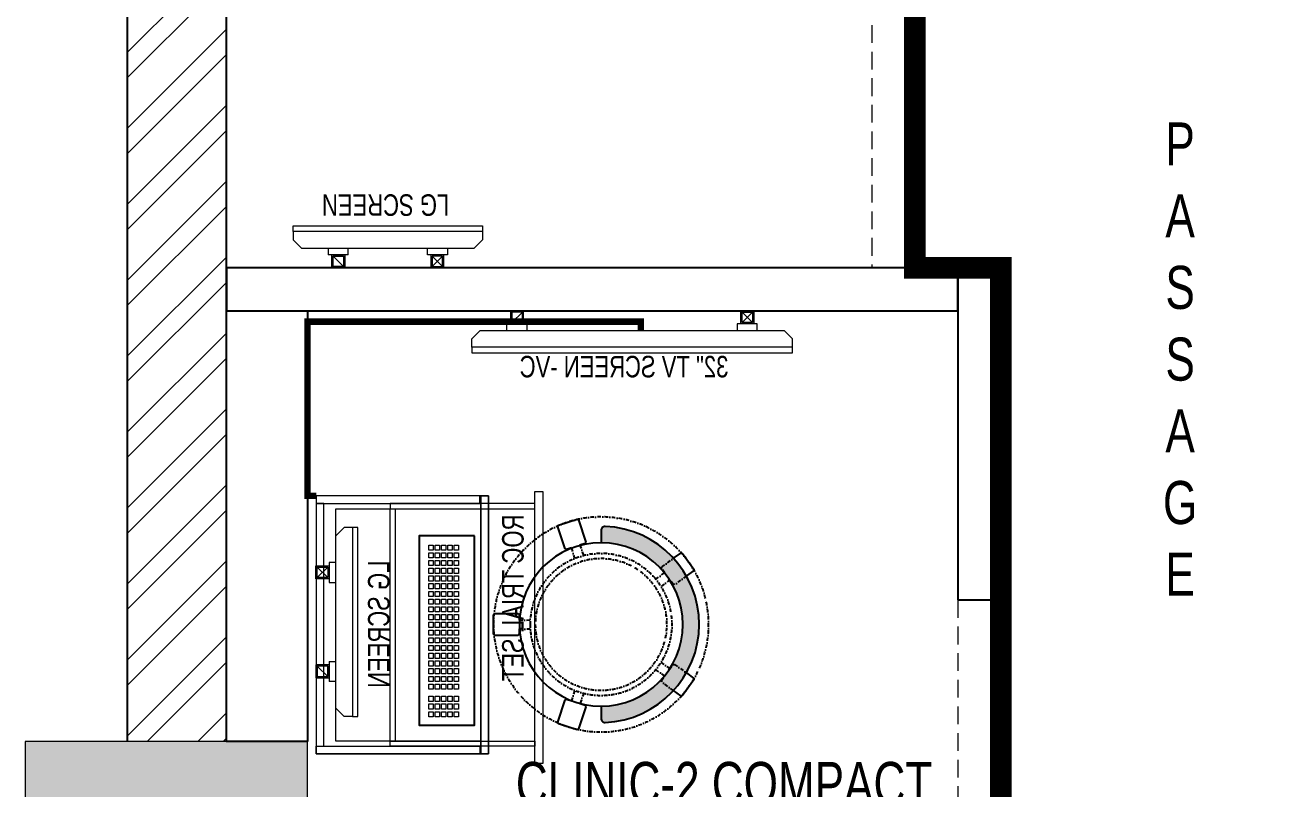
# Model space of a CAD drawing. Header units: feet. Extents: x 2962375 to 2970774, y -5767548 to -5746399.
# Drawn here: x 2962375 to 2965305, y -5754175 to -5752400 of the extents above; entities that cross this region are included whole.
import ezdxf

# ---------------------------------------------------------------- set-up
doc = ezdxf.new("R2010")
doc.units = ezdxf.units.FT
doc.header["$LTSCALE"] = 33
doc.header["$MEASUREMENT"] = 0
for name, pattern in [('a_p6_plan_L18$0$HIDDEN', [0.375, 0.25, -0.125]), ('ACAD_ISO03W100', [30, 12, -18]), ('DASHDOT2', [0.5, 0.25, -0.125, 0, -0.125]), ('HIDDEN', [9.524999999999995, 6.349999999999997, -3.174999999999998])]:
    doc.linetypes.add(name, pattern=pattern)
for name, color, linetype, lineweight in [('A-COL', 243, 'Continuous', 9), ('column hatch', 5, 'Continuous', 0), ('Floor-Unit', 1, 'Continuous', 13), ('HATCH', 9, 'Continuous', 9), ('LENS-CURTAIN', 5, 'a_p6_plan_L18$0$HIDDEN', 9), ('LENS-DIM', 252, 'Continuous', 5), ('LENS-FURNITURE', 13, 'Continuous', 9), ('LENS-PARTITION', 21, 'Continuous', 25), ('LENS-TEXT', 31, 'Continuous', 5), ('LENS_PARTITION', 21, 'Continuous', 25), ('LK-EQPMT', 3, 'Continuous', 18), ('LK-IT', 3, 'Continuous', 18), ('LK-TILES FINISH', 251, 'Continuous', 5), ('LN-ELEVATION-1', 81, 'Continuous', 25), ('LN-ELEVATION-2', 103, 'Continuous', 20), ('LN-HATCH', 251, 'Continuous', 0), ('TV', 92, 'Continuous', 18)]:
    doc.layers.add(name, color=color, linetype=linetype, lineweight=lineweight)
doc.layers.add('A-WALL', color=1, linetype='Continuous')
doc.styles.add('LK TXT', font='GILC____.TTF', dxfattribs={"height": 100})
doc.styles.get("Standard").update_dxf_attribs({"font": 'GILC____.TTF'})

# ---------------------------------------------------------------- blocks, each defined once
blk = doc.blocks.new('CLINIC SCREEN')
at = {"layer": 'TV'}
for p, q in [((-103.1090284836336, 42.85441964946222), (-127.4114311772946, 18.55201695591665)), ((-127.4114311772946, 42.85441964946222), (-103.1090284836336, 18.55201695591665)), ((102.7052824410566, 42.85441964946222), (127.007685134602, 18.55201695591665))]:
    blk.add_line(p, q, dxfattribs=at)
at = {"layer": 'TV', "ltscale": 12}
for p, q in [((-220.0000000000082, -19.41163062257681), (-200.5883693773149, 0)), ((200.5883693773149, 0), (-200.5883693773149, 0)), ((-138.5315413423604, 0), (-138.5315413423604, 15.514207008644)), ((-138.5315413423604, 15.514207008644), (-91.98892031613741, 15.514207008644)), ((-91.98892031613741, 15.514207008644), (-91.98892031613741, 0)), ((91.98892031610741, 15.514207008644), (91.98892031610741, 0)), ((91.98892031610741, 15.514207008644), (138.5315413423595, 15.514207008644)), ((138.5315413423595, 0), (138.5315413423595, 15.514207008644)), ((219.9999999999918, -19.41163062257681), (200.5883693773149, 0)), ((-220.0000000000082, -38.82326124538668), (-220.0000000000082, -19.41163062257681)), ((219.9999999999918, -38.82326124538668), (219.9999999999918, -19.41163062257681))]:
    blk.add_line(p, q, dxfattribs=at)
at = {"layer": 'TV'}
for points in [[(-130.4492315140169, 15.51421661919448), (-100.0712281470269, 15.51421661919448), (-100.0712281470269, 45.89221998606814), (-130.4492315140169, 45.89221998606814)], [(-127.4114311772946, 18.55201695591665), (-103.1090284836336, 18.55201695591665), (-103.1090284836336, 42.85441964946222), (-127.4114311772946, 42.85441964946222)], [(130.0454854713243, 15.51421661919448), (99.66748210433435, 15.51421661919448), (99.66748210433435, 45.89221998606814), (130.0454854713243, 45.89221998606814)], [(127.007685134602, 18.55201695591665), (102.7052824410566, 18.55201695591665), (102.7052824410566, 42.85441964946222), (127.007685134602, 42.85441964946222)]]:
    blk.add_lwpolyline(points, close=True, dxfattribs=at)
at = {"layer": 'TV', "ltscale": 12}
blk.add_lwpolyline([(-220.0000000000082, -51.71278328332107), (-220.0000000000082, -38.82326124538668), (219.9999999999918, -38.82326124538668), (219.9999999999918, -51.71278328332107)], close=True, dxfattribs=at)
at = {"layer": 'Floor-Unit', "color": 0, "ltscale": 2, "insert": (5.199680584678389, -100.4085774972336), "char_height": 50, "attachment_point": 5}
blk.add_mtext_dynamic_manual_height_columns('LG SCREEN', width=466.4796511627907, gutter_width=12.5, heights=[0], dxfattribs=at)
blk = doc.blocks.new('A$C85344c99')
at = {"layer": 'column hatch'}
h = blk.add_hatch(color=8, dxfattribs=at)
h.dxf.hatch_style = 1
h.paths.add_polyline_path([(-3036.24108709395, -20205.76680643111), (-2376.24108709395, -20205.76680643111), (-2376.24108709395, -19540.76680643111), (-2806.24108709395, -19540.76680643111), (-3036.24108709395, -19540.76680643111)])
h.paths.add_polyline_path([(-3036.24108709395, -13800.76680643111), (-2382.241087093949, -13800.76680643111), (-2382.241087093949, -13140.76680643111), (-3036.24108709395, -13140.76680643111)])
h.paths.add_polyline_path([(-3036.24108709395, -7407.766806431116), (-2380.241087093949, -7407.766806431116), (-2380.241087093949, -6752.766806431115), (-3036.24108709395, -6752.766806431115)])
h.paths.add_polyline_path([(-3036.24108709395, 205.2331935688853), (-2396.241087093949, 205.2331935688853), (-2396.241087093949, 913.2331935688853), (-3036.24108709395, 913.2331935688853)])
h.paths.add_polyline_path([(4730.75891290605, 225.2331935688853), (4959.758912906982, 225.2331935688853), (5362.758912906051, 225.2331935688853), (5362.758912906982, 913.2331935688853), (4730.758912906981, 913.2331935688853)])
h.paths.add_polyline_path([(4729.75891290605, -7424.766806431114), (4959.758912906051, -7424.766806431114), (5361.758912906051, -7424.766806431114), (5361.758912906982, -6774.766806431114), (4729.75891290605, -6774.766806431114)])
h.paths.add_polyline_path([(4729.75891290605, -13815.76680643111), (4959.758912906051, -13815.76680643111), (5362.758912906051, -13815.76680643111), (5362.758912906051, -13131.76680643111), (4729.75891290605, -13131.76680643111)])
h.paths.add_polyline_path([(4729.75891290605, -20205.76680643111), (4773.758912906051, -20205.76680643111), (5362.758912904188, -20205.76680643111), (5362.758912904188, -19542.76680643111), (4729.75891290605, -19542.76680643111)])
at = {"layer": 'LN-HATCH'}
h = blk.add_hatch(dxfattribs=at)
h.set_pattern_fill('ANSI32', color=256, scale=333, angle=180)
h.set_pattern_definition([(225, (-5558163.120870256, 5269426.97874028), (88.29995930067012, -88.29995930067015), []), (225, (-5558221.987509691, 5269426.97874028), (88.29995930067012, -88.29995930067015), [])])
h.paths.add_polyline_path([(-2806.24108709395, -19540.76680643111), (-2576.241087093949, -19540.76680643111), (-2576.241087093949, -13800.76680643111), (-2806.24108709395, -13800.76680643111)])
h.paths.add_polyline_path([(-2798.241087093949, -13140.76680643111), (-2568.241087093949, -13140.76680643111), (-2568.241087093949, -7407.766806431116), (-2798.241087093949, -7407.766806431116)])
h.paths.add_polyline_path([(-2798.241087093949, -6752.766806431115), (-2568.241087093949, -6752.766806431115), (-2568.241087093949, 205.2331935688853), (-2798.241087093949, 205.2331935688853)])
h.paths.add_polyline_path([(-2396.241087093949, 683.2331935688853), (4730.758912906981, 683.2331935688853), (4730.758912906981, 913.2331935688853), (-2396.241087093949, 913.2331935688853)])
at = {"layer": 'A-COL'}
blk.add_lwpolyline([(-2380.241087093949, -6752.766806431115), (-3036.24108709395, -6752.766806431115), (-3036.24108709395, -7407.766806431116), (-2380.241087093949, -7407.766806431116)], close=True, dxfattribs=at)
at = {"layer": 'A-WALL'}
for points in [[(-2798.241087093949, -6752.766806431115), (-2798.241087093949, 205.2331935688853)], [(-2568.241087093949, -6752.766806431115), (-2568.241087093949, 205.2331935688853)]]:
    blk.add_lwpolyline(points, dxfattribs=at)
blk = doc.blocks.new('TRIAL SET ROC')
at = {"layer": 'LENS-DIM', "ltscale": 0.5}
for points in [[(-400.3652351796627, -364.3162249757442), (-430.3652351796626, -364.3162249757442)], [(169.6347648203373, -364.3162249757442), (139.6347648203373, -364.3162249757442)]]:
    blk.add_lwpolyline(points, dxfattribs=at)
at = {"layer": 'LENS-FURNITURE'}
blk.add_lwpolyline([(-430.3652351796626, 18), (169.6347648203373, 18), (169.6347648203373, -382.3162249757443), (-430.3652351796626, -382.3162249757443)], close=True, dxfattribs=at)
at = {"layer": 'LENS-FURNITURE', "color": 146}
for points in [[(-412.3652351796627, -153.6065521437457), (-400.3652351796627, -153.6065521437457), (-400.3652351796628, -490.6065521437458), (-412.3652351796627, -490.6065521437458)], [(139.6347648203373, -153.6065521437458), (-400.3652351796627, -153.6065521437457), (-400.3652351796627, -165.6065521437457), (139.6347648203373, -165.6065521437458)], [(151.6347648203373, -153.6065521437458), (139.6347648203373, -153.6065521437458), (139.6347648203372, -490.6065521437458), (151.6347648203373, -490.6065521437458)], [(192.1347648203373, -490.6065521437458), (-440.8652351796627, -490.6065521437458), (-440.8652351796627, -508.6065521437458), (192.1347648203373, -508.6065521437458)]]:
    blk.add_lwpolyline(points, close=True, dxfattribs=at)
at = {"layer": 'LN-ELEVATION-2'}
for points in [[(-430.3652351796626, 18), (-412.3652351796627, 18), (-412.3652351796627, -362.3162249757442), (-430.3652351796626, -362.3162249757442)], [(-412.3652351796627, 18), (151.6347648203373, 18), (151.6347648203373, 0), (-412.3652351796627, 0)], [(169.6347648203373, 18), (151.6347648203373, 18), (151.6347648203373, -362.3162249757442), (169.6347648203373, -362.3162249757442)], [(169.6347648203373, -364.3162249757442), (-430.3652351796626, -364.3162249757442), (-430.3652351796626, -382.3162249757443), (169.6347648203373, -382.3162249757443)], [(169.6347648203373, -382.3162249757443), (-430.3652351796626, -382.3162249757443), (-430.3652351796626, -364.3162249757442), (169.6347648203373, -364.3162249757442)]]:
    blk.add_lwpolyline(points, close=True, dxfattribs=at)
at = {"layer": 'LN-ELEVATION-2', "linetype": 'HIDDEN', "ltscale": 100}
blk.add_lwpolyline([(-400.3652351796627, -364.3162249757442), (139.6347648203373, -364.3162249757442), (139.6347648203373, -27.35909500904381), (-400.3652351796627, -27.35909500904381)], close=True, dxfattribs=at)
at = {"insert": (-386.8645105547048, -414.1468168679739), "char_height": 50, "attachment_point": 1}
blk.add_mtext_dynamic_manual_height_columns('ROC TRIAL SET', width=625.228464345434, gutter_width=500, heights=[0], dxfattribs=at)
blk = doc.blocks.new('*U24')
at = {"layer": 'LK-EQPMT', "ltscale": 12}
blk.add_lwpolyline([(5.986879315214991, 4.914598100478997), (-5.986879315214991, 4.914598100478997), (-5.986879315214991, -4.914598100478997), (5.986879315214991, -4.914598100478997)], close=True, dxfattribs=at)
blk = doc.blocks.new('*U25')
at = {"color": 0, "linetype": 'ByBlock', "lineweight": -2}
for p in [(0, 0), (17.96063794564497, 0), (35.92127589128995, 0), (53.88191383693492, 0), (71.8425517825799, 0), (89.80318972822487, 0), (107.7638276738698, 0), (125.7244656195148, 0), (143.6851035651598, 0), (161.6457415108048, 0), (179.6063794564497, 0), (197.5670174020947, 0), (215.5276553477397, 0), (233.4882932933847, 0), (251.4489312390296, 0), (269.4095691846746, 0), (287.3702071303196, 0), (305.3308450759646, 0), (323.2914830216096, 0), (-9e-16, -14.74379430143699), (-1.8e-15, -29.48758860287398), (17.96063794564497, -14.74379430143699), (17.96063794564497, -29.48758860287398), (35.92127589128995, -14.74379430143699), (35.92127589128995, -29.48758860287398), (53.88191383693492, -14.74379430143699), (53.88191383693492, -29.48758860287398), (71.8425517825799, -14.74379430143699), (71.8425517825799, -29.48758860287398), (89.80318972822487, -14.74379430143699), (89.80318972822487, -29.48758860287398), (107.7638276738698, -14.74379430143699), (107.7638276738698, -29.48758860287398), (125.7244656195148, -14.74379430143699), (125.7244656195148, -29.48758860287398), (143.6851035651598, -14.74379430143699), (143.6851035651598, -29.48758860287398), (161.6457415108048, -14.74379430143699), (161.6457415108048, -29.48758860287398), (179.6063794564497, -14.74379430143699), (179.6063794564497, -29.48758860287398), (197.5670174020947, -14.74379430143699), (197.5670174020947, -29.48758860287398), (215.5276553477397, -14.74379430143699), (215.5276553477397, -29.48758860287398), (233.4882932933847, -14.74379430143699), (233.4882932933847, -29.48758860287398), (251.4489312390296, -14.74379430143699), (251.4489312390296, -29.48758860287398), (269.4095691846746, -14.74379430143699), (269.4095691846746, -29.48758860287398), (287.3702071303196, -14.74379430143699), (287.3702071303196, -29.48758860287398), (305.3308450759646, -14.74379430143699), (305.3308450759646, -29.48758860287398), (323.2914830216096, -14.74379430143699), (323.2914830216096, -29.48758860287398), (-2.7e-15, -44.23138290431096), (-3.6e-15, -58.97517720574795), (17.96063794564497, -44.23138290431096), (17.96063794564497, -58.97517720574795), (35.92127589128995, -44.23138290431096), (35.92127589128994, -58.97517720574795), (53.88191383693492, -44.23138290431096), (53.88191383693492, -58.97517720574795), (71.8425517825799, -44.23138290431096), (71.8425517825799, -58.97517720574795), (89.80318972822487, -44.23138290431096), (89.80318972822487, -58.97517720574795), (107.7638276738698, -44.23138290431096), (107.7638276738698, -58.97517720574795), (125.7244656195148, -44.23138290431096), (125.7244656195148, -58.97517720574795), (143.6851035651598, -44.23138290431096), (143.6851035651598, -58.97517720574795), (161.6457415108048, -44.23138290431096), (161.6457415108048, -58.97517720574795), (179.6063794564497, -44.23138290431096), (179.6063794564497, -58.97517720574795), (197.5670174020947, -44.23138290431096), (197.5670174020947, -58.97517720574795), (215.5276553477397, -44.23138290431096), (215.5276553477397, -58.97517720574795), (233.4882932933847, -44.23138290431096), (233.4882932933847, -58.97517720574795), (251.4489312390296, -44.23138290431096), (251.4489312390296, -58.97517720574795), (269.4095691846746, -44.23138290431096), (269.4095691846746, -58.97517720574795), (287.3702071303196, -44.23138290431096), (287.3702071303196, -58.97517720574795), (305.3308450759646, -44.23138290431096), (305.3308450759646, -58.97517720574795), (323.2914830216096, -44.23138290431096), (323.2914830216096, -58.97517720574795)]:
    blk.add_blockref('*U24', p, dxfattribs=at)
blk = doc.blocks.new('*U22')
at = {"layer": 'LK-EQPMT', "ltscale": 12}
blk.add_lwpolyline([(5.986879315214991, 4.914598100478997), (-5.986879315214991, 4.914598100478997), (-5.986879315214991, -4.914598100478997), (5.986879315214991, -4.914598100478997)], close=True, dxfattribs=at)
blk = doc.blocks.new('*U23')
at = {"color": 0, "linetype": 'ByBlock', "lineweight": -2}
for p in [(0, 0), (17.96063794564497, 0), (35.92127589128995, 0), (-9e-16, -14.74379430143699), (-1.8e-15, -29.48758860287398), (17.96063794564497, -14.74379430143699), (17.96063794564497, -29.48758860287398), (35.92127589128995, -14.74379430143699), (35.92127589128995, -29.48758860287398), (-2.7e-15, -44.23138290431096), (-3.6e-15, -58.97517720574795), (17.96063794564497, -44.23138290431096), (17.96063794564497, -58.97517720574795), (35.92127589128995, -44.23138290431096), (35.92127589128994, -58.97517720574795)]:
    blk.add_blockref('*U22', p, dxfattribs=at)
blk = doc.blocks.new('*U17')
at = {"ltscale": 12}
blk.add_lwpolyline([(8.040144996717572, 2.91038e-11), (8.040144996717572, 129.0940371821052), (448.0401449967176, 129.0940371821052), (448.0401449967176, 2.91038e-11)], close=True, dxfattribs=at)
for name, p in [('*U25', (35.16895717114949, 101.6202952143818)), ('*U23', (386.6121428576974, 101.6202952143818))]:
    blk.add_blockref(name, p)
blk = doc.blocks.new('32INCH VC FOR CLINIC')
at = {"layer": 'LK-EQPMT'}
for p, q in [((116.8909715171903, 152.5672029328125), (92.58856882341206, 128.264800239267)), ((92.58856882341206, 152.5672029328125), (116.8909715171903, 128.264800239267)), ((627.7052824404091, 152.5672029328125), (652.0076851341872, 128.264800239267))]:
    blk.add_line(p, q, dxfattribs=at)
at = {"layer": 'LK-EQPMT', "ltscale": 12}
for p, q in [((81.46845865808427, 109.7127832833503), (81.46845865808427, 125.2269902919943)), ((81.46845865808427, 125.2269902919943), (128.0110796838999, 125.2269902919943)), ((128.0110796838999, 125.2269902919943), (128.0110796838999, 109.7127832833503)), ((616.9889203161001, 125.2269902919943), (616.9889203161001, 109.7127832833503)), ((616.9889203161001, 125.2269902919943), (663.5315413419156, 125.2269902919943)), ((663.5315413419156, 109.7127832833503), (663.5315413419156, 125.2269902919943)), ((0, 90.30115266077335), (19.41163062304258, 109.7127832833503)), ((0, 70.88952203796362), (0, 90.30115266077335)), ((725.5883693769574, 109.7127832833503), (19.41163062304258, 109.7127832833503)), ((745, 90.30115266077335), (725.5883693769574, 109.7127832833503)), ((745, 70.88952203796362), (745, 90.30115266077335))]:
    blk.add_line(p, q, dxfattribs=at)
at = {"layer": 'LK-EQPMT'}
for points in [[(89.55076848529278, 125.2269999025447), (119.9287718534469, 125.2269999025447), (119.9287718534469, 155.6050032694184), (89.55076848529278, 155.6050032694184)], [(92.58856882341206, 128.264800239267), (116.8909715171903, 128.264800239267), (116.8909715171903, 152.5672029328125), (92.58856882341206, 152.5672029328125)], [(655.0454854704439, 125.2269999025447), (624.6674821041522, 125.2269999025447), (624.6674821041522, 155.6050032694184), (655.0454854704439, 155.6050032694184)], [(652.0076851341872, 128.264800239267), (627.7052824404091, 128.264800239267), (627.7052824404091, 152.5672029328125), (652.0076851341872, 152.5672029328125)]]:
    blk.add_lwpolyline(points, close=True, dxfattribs=at)
at = {"layer": 'LK-EQPMT', "ltscale": 12}
blk.add_lwpolyline([(0, 58.0000000000291), (0, 70.88952203796362), (745, 70.88952203796362), (745, 58.0000000000291)], close=True, dxfattribs=at)
at = {"layer": 'LENS-TEXT', "color": 0, "ltscale": 2, "insert": (391.1996805854142, 25.6359011628374), "char_height": 50, "attachment_point": 5}
blk.add_mtext_dynamic_manual_height_columns('32" TV SCREEN -VC', width=466.4796511627907, gutter_width=12.5, heights=[0], dxfattribs=at)
blk = doc.blocks.new('DR STOOL')
at = {"layer": 'HATCH'}
h = blk.add_hatch(dxfattribs=at)
h.set_pattern_fill('ANSI36', color=250, angle=-90.00000000000001)
h.set_pattern_definition([(315, (-227.8099174643867, 917.3997257252777), (6.173926083235043, -1.683798022700468), [7.9375, -1.587499999999999, 0, -1.587499999999999])])
edge = h.paths.add_edge_path()
edge.add_line((-190.0000000041909, 4.511094e-10), (-218.6899174675346, 4.511094e-10))
edge.add_arc((-218.6899174670689, 9.120000000388245), 9.119999999940092, 177.6119845363388, 269.9999999996136, ccw=False)
edge.add_arc((-1.8626451e-09, 3.565219e-10), 228.000000002257, 2.3880154632688004, 177.6119845367313, ccw=False)
edge.add_arc((218.6899174633436, 9.120000000497384), 9.120000000051716, -90.00000000034493, 2.3880154629299, ccw=False)
edge.add_line((218.6899174633436, 4.511094e-10), (190, 4.511094e-10))
edge.add_arc((-1.8626451e-09, 4.511094e-10), 190.000000001979, -1.27e-14, 180)
at = {"layer": 'LN-ELEVATION-1', "color": 1, "ltscale": 100}
for p, q in [((-128.6221585394814, 215.4841044476634), (-165.2704676063731, 189.0243927398114)), ((-124.7228340068832, 214.8545704018979), (-128.6221585394814, 215.4841044476634)), ((-112.6981821293011, 198.1996966340157), (-124.7228340068832, 214.8545704018979)), ((124.7553772013634, 214.9803744515593), (112.5488144652918, 198.2845540212292)), ((128.7014972954057, 215.5933048763618), (124.7553772013634, 214.9803744515593)), ((128.7014972954057, 215.5933048763618), (124.7553772013634, 214.9803744515593)), ((165.1911288509145, 188.915192311113), (128.7014972954057, 215.5933048763618)), ((165.1911288509145, 188.915192311113), (128.7014972954057, 215.5933048763618)), ((-165.2704676063731, 189.0243927398114), (-165.9069543029182, 185.0820035930228)), ((-165.9069543029182, 185.0820035930228), (-153.8003208162263, 168.3135803133482)), ((153.6734594982117, 168.4294150282658), (165.7973639420234, 185.0121775862135)), ((165.7973639420234, 185.0121775862135), (165.1911288509145, 188.915192311113)), ((165.7973639420234, 185.0121775862135), (165.1911288509145, 188.915192311113)), ((-242.9550312487409, -52.24013893969095), (-244.7482102331705, -55.75945052818861)), ((-244.7482102331705, -55.75945052818861), (-230.7800458371639, -98.74904560100549)), ((-191.2928382232785, -35.45407700946089), (-242.9550312487409, -52.24013893969095)), ((-187.9259491492994, -37.1695928365807), (-191.2928382232785, -35.45407700946089)), ((-184.1424400564283, -48.81403796559607), (-187.9259491492994, -37.1695928365807)), ((188.0651108901948, -36.96233201187715), (184.0504167033359, -49.19388854173303)), ((191.3981811110861, -35.27656588272658), (188.0651108901948, -36.96233201187715)), ((243.0100176925771, -52.21682526778022), (191.3981811110861, -35.27656588272658)), ((230.715890809428, -98.7280946081737), (244.8123673382215, -55.78040257930116)), ((244.8123673382215, -55.78040257930116), (243.0100176925771, -52.21682526778022)), ((-227.2218665438704, -100.5620286722478), (-175.5596735184081, -83.7759667420105)), ((-173.8639617776498, -80.4479453730819), (-177.8421125086024, -68.2044548037811)), ((-175.5596735184081, -83.7759667420105), (-173.8639617776498, -80.4479453730819)), ((177.6922140880488, -68.56540505095472), (173.8739495249465, -80.1985000452405)), ((173.8739495249465, -80.1985000452405), (175.5794035866856, -83.5704969359358)), ((175.5794035866856, -83.5704969359358), (227.1912401677109, -100.5107563209894)), ((-230.7800458371639, -98.74904560100549), (-227.2218665438704, -100.5620286722478)), ((227.1912401677109, -100.5107563209894), (230.715890809428, -98.7280946081737)), ((-22.72193054761737, -190.2142363802995), (-25.39390889601782, -192.886214728569)), ((-25.39390889601782, -192.886214728569), (-25.39390889601782, -247.2070584567482)), ((-10.47823652112856, -190.2142363802995), (-22.72193054761737, -190.2142363802995)), ((22.78362171910703, -190.2142363802995), (9.910054048988968, -190.2142363802995)), ((25.42475448176265, -192.8553691428751), (22.78362171910703, -190.2142363802995)), ((25.42475448176265, -247.1762128710543), (25.42475448176265, -192.8553691428751)), ((-25.39390889601782, -247.2070584567482), (-22.60096735274419, -250)), ((-22.60096735274419, -250), (22.60096735274419, -250)), ((22.60096735274419, -250), (25.42475448176265, -247.1762128710543))]:
    blk.add_line(p, q, dxfattribs=at)
at = {"layer": 'LN-ELEVATION-1', "linetype": 'DASHDOT2'}
for p, q in [((-92.92521573789418, 170.8129362839827), (-112.6981821293011, 198.1996966340157)), ((112.5488144652918, 198.2845540212292), (92.69529851106927, 171.1294289919315)), ((-153.8003208162263, 168.3135803133482), (-134.1093360339291, 141.0403694751003)), ((-130.4219571123831, 140.4450534014686), (-119.9844727469608, 147.9808124662595)), ((-119.9844727469608, 147.9808124662595), (-105.3687285655178, 126.9741353208374)), ((-103.4542870586738, 159.9154408004979), (-93.52748446213081, 167.0824927485227)), ((-88.15393704269081, 139.4771787207864), (-103.4542870586738, 159.9154408004979)), ((-93.52748446213081, 167.0824927485227), (-92.92521573789418, 170.8129362839827)), ((103.6608748426661, 159.8406005539291), (88.19885099539533, 139.4487815762331)), ((92.69529851106927, 171.1294289919315), (93.26858203159645, 167.4385604566923)), ((93.26858203159645, 167.4385604566923), (103.6608748426661, 159.8406005539291)), ((105.4096150295809, 126.94019481352), (120.1194891873747, 147.8074627162714)), ((120.1194891873747, 147.8074627162714), (130.0033113472163, 140.5812532722048)), ((133.7372852512635, 141.1612321265929), (153.6734594982117, 168.4294150282658)), ((-134.1093360339291, 141.0403694751003), (-130.4219571123831, 140.4450534014686)), ((130.0033113472163, 140.5812532722048), (133.7372852512635, 141.1612321265929)), ((-159.954806596972, -40.49024384317454), (-184.1424400564283, -48.81403796559607)), ((184.0504167033359, -49.19388854173303), (159.8786162491887, -40.79004861696012)), ((-177.8421125086024, -68.2044548037811), (-153.4148110738024, -60.73628028803068)), ((153.3006618716754, -61.02382378749462), (177.6922140880488, -68.56540505095472)), ((-10.92024635523557, -164.6382343793375), (-10.47823652112856, -190.2142363802995)), ((9.910054048988968, -190.2142363802995), (10.35584833659231, -164.674698740353))]:
    blk.add_line(p, q, dxfattribs=at)
at = {"layer": 'LN-ELEVATION-1', "color": 1, "ltscale": 100}
blk.add_lwpolyline([(-190.0000000023283, 0), (-218.6899174656719, 0, -0.4264743413925903), (-227.8019973598421, 9.5, -0.959166304662544), (227.8019973593764, 9.5, -0.4264743413925903), (218.6899174647406, 0), (190.0000000013969, 0)], format="xyb", dxfattribs=at)
at = {"layer": 'LN-ELEVATION-1', "linetype": 'DASHDOT2'}
for radius in [250, 165, 153]:
    blk.add_circle((0, 0), radius, dxfattribs=at)
at = {"layer": 'LN-ELEVATION-1', "color": 1, "ltscale": 100}
blk.add_circle((0, 0), 190, dxfattribs=at)

msp = doc.modelspace()

# ---------------------------------------------------------------- linework, layer by layer
at = {"color": 13, "linetype": 'ACAD_ISO03W100', "ltscale": 0.01, "const_width": 15}
msp.add_lwpolyline([(2963051.097829685, -5753493.602536662), (2963030.738734663, -5753493.602536662), (2963030.738734671, -5753088.546477265), (2963805.738734667, -5753088.546477265), (2963805.738734667, -5753109.438697243)], dxfattribs=at)
at = {"layer": 'LENS-CURTAIN', "ltscale": 5}
for points in [[(2964342.597603366, -5752213.546477256), (2964342.597603366, -5752963.546477257), (2964442.597603366, -5752963.546477257), (2964442.597603366, -5752213.546477256)], [(2964542.597603366, -5753735.685740394), (2964542.597603366, -5754485.685740394), (2964642.597603366, -5754485.685740394), (2964642.597603366, -5753735.685740394)]]:
    msp.add_lwpolyline(points, close=True, dxfattribs=at)
at = {"layer": 'LENS-PARTITION'}
for points in [[(2964542.597603366, -5752963.546477257), (2962842.597603365, -5752963.546477257), (2962842.597603365, -5753063.546477257), (2964542.597603366, -5753063.546477257)], [(2964542.597603366, -5753735.685740394), (2964642.597603366, -5753735.685740394), (2964642.597603366, -5752963.546477257), (2964542.597603366, -5752963.546477257)], [(2963030.597603365, -5754064.546477256), (2962842.597603365, -5754064.546477256), (2962842.597603365, -5753063.546477257), (2963030.597603365, -5753063.546477257)]]:
    msp.add_lwpolyline(points, close=True, dxfattribs=at)
at = {"layer": 'LK-TILES FINISH', "color": 212, "linetype": 'ACAD_ISO03W100', "ltscale": 0.05, "const_width": 50}
msp.add_lwpolyline([(2965242.597603366, -5752213.546477256), (2965442.597603366, -5752213.546477256), (2965442.597603366, -5755463.546477256), (2964642.597603366, -5755463.546477256), (2964642.597603366, -5752963.546477257), (2964442.597603366, -5752963.546477257), (2964442.597603366, -5752213.546477256)], dxfattribs=at)

# ---------------------------------------------------------------- block references
at = {"xscale": -1}
msp.add_blockref('32INCH VC FOR CLINIC', (2964158.001621284, -5753219.151480526), dxfattribs=at)
at = {"xscale": -1, "rotation": 90}
for name, p in [('TRIAL SET ROC', (2963069.097829686, -5753923.96777184)), ('*U17', (2963419.370899305, -5753578.748207671))]:
    msp.add_blockref(name, p, dxfattribs=at)
at = {"layer": 'LENS-DIM', "color": 2}
msp.add_blockref('A$C85344c99', (2965410.838690459, -5747311.779670825), dxfattribs=at)
at = {"layer": 'LENS-FURNITURE', "xscale": -1, "rotation": 270}
msp.add_blockref('DR STOOL', (2963713.411435307, -5753792.458128547), dxfattribs=at)
at = {"layer": 'LENS_PARTITION', "xscale": -1, "rotation": 90}
msp.add_blockref('CLINIC SCREEN', (2963096.456924692, -5753786.799804462), dxfattribs=at)
at = {"layer": 'LK-IT', "rotation": 180}
msp.add_blockref('CLINIC SCREEN', (2963217.597603365, -5752917.654257281), dxfattribs=at)

# ---------------------------------------------------------------- texts
at = {"layer": 'LENS-TEXT', "color": 0, "linetype": 'Continuous', "ltscale": 3, "char_height": 100, "attachment_point": 5, "style": 'LK TXT'}
for s, width, insert in [('{\\C7;P\\PA\\PS\\PS\\PA\\PG\\PE}', 56.37790697674418, (2965059.43168409, -5753175.711083815)), ('{\\C7;CLINIC-2 COMPACT ROC- MINSIGN}', 1086.78765857939, (2963999.203774077, -5754246.25075512))]:
    msp.add_mtext_dynamic_manual_height_columns(s, width=width, gutter_width=0.9999999999999992, heights=[0], dxfattribs=dict(at, insert=insert))

doc.saveas('drawing.dxf')
